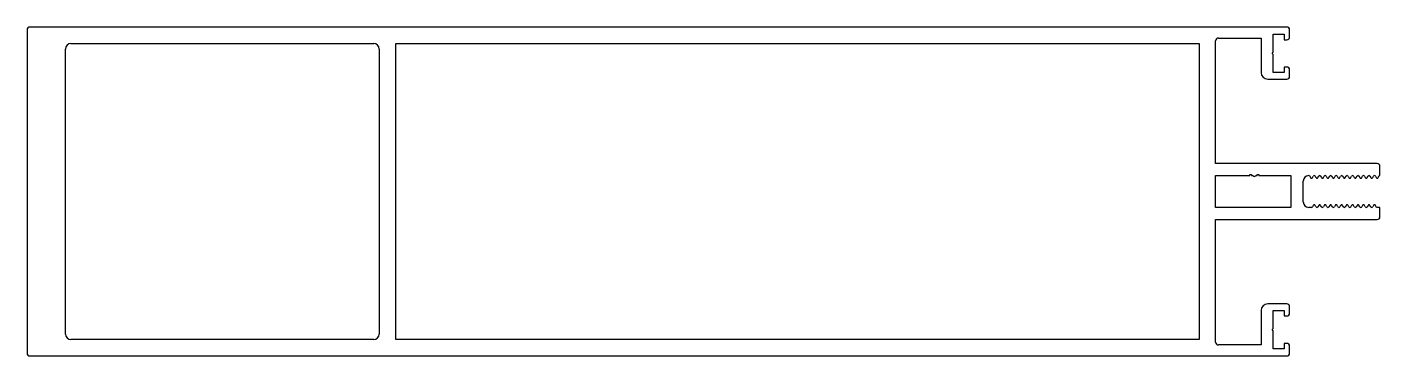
# Model space of a CAD drawing. Extents: x 2170 to 2417, y 1095 to 1155.
import ezdxf

# ---------------------------------------------------------------- set-up
doc = ezdxf.new("R2010")
doc.units = 0
doc.layers.add('RI-DIMENSION-VIEW3', color=6, linetype='CONTINUOUS')

msp = doc.modelspace()

# ---------------------------------------------------------------- linework, layer by layer
at = {"layer": 'RI-DIMENSION-VIEW3', "color": 0}
for p, q in [((2169.78, 1154.57), (2169.78, 1095.57)), ((2399.78, 1155.07), (2170.28, 1155.07)), ((2397.28, 1150.47), (2397.28, 1153.77)), ((2397.28, 1153.77), (2399.28, 1153.77)), ((2399.28, 1153.77), (2399.28, 1152.77)), ((2400.28, 1153.27), (2400.28, 1154.57)), ((2176.78, 1099.07), (2176.78, 1151.07)), ((2177.78, 1152.07), (2233.08, 1152.07)), ((2234.08, 1151.07), (2234.08, 1099.07)), ((2237.08, 1098.07), (2237.08, 1152.07)), ((2237.08, 1152.07), (2383.78, 1152.07)), ((2383.78, 1152.07), (2383.78, 1098.07)), ((2386.78, 1130.17), (2386.78, 1152.57)), ((2387.28, 1153.07), (2395.08, 1153.07)), ((2395.08, 1153.07), (2395.08, 1146.77)), ((2399.28, 1152.77), (2399.78, 1152.77)), ((2397.08, 1150.27), (2397.28, 1150.47)), ((2397.28, 1150.07), (2397.08, 1150.27)), ((2397.28, 1146.77), (2397.28, 1150.07)), ((2399.28, 1146.77), (2397.28, 1146.77)), ((2399.78, 1147.77), (2399.28, 1147.77)), ((2399.28, 1147.77), (2399.28, 1146.77)), ((2400.28, 1146.07), (2400.28, 1147.27)), ((2396.28, 1145.57), (2399.78, 1145.57)), ((2416.28, 1130.17), (2386.78, 1130.17)), ((2416.78, 1127.97), (2416.78, 1129.67)), ((2386.78, 1122.17), (2386.78, 1127.97)), ((2386.78, 1127.97), (2393.02, 1127.97)), ((2393.02, 1127.97), (2393.02, 1128.17)), ((2393.02, 1128.17), (2393.32, 1128.17)), ((2393.32, 1128.17), (2393.32, 1127.97)), ((2393.32, 1127.97), (2393.62, 1127.97)), ((2394.08, 1127.97), (2394.38, 1127.97)), ((2394.38, 1127.97), (2394.38, 1128.17)), ((2394.38, 1128.17), (2394.68, 1128.17)), ((2394.68, 1128.17), (2394.68, 1127.97)), ((2394.68, 1127.97), (2400.48, 1127.97)), ((2400.48, 1127.97), (2400.48, 1122.17)), ((2402.78, 1123.17), (2402.78, 1126.97)), ((2403.78, 1127.97), (2403.89, 1127.97)), ((2403.89, 1127.97), (2404.1, 1127.61)), ((2404.45, 1127.61), (2404.6, 1127.87)), ((2404.95, 1127.87), (2405.1, 1127.61)), ((2405.45, 1127.61), (2405.6, 1127.87)), ((2405.95, 1127.87), (2406.1, 1127.61)), ((2406.45, 1127.61), (2406.6, 1127.87)), ((2406.95, 1127.87), (2407.1, 1127.61)), ((2407.45, 1127.61), (2407.6, 1127.87)), ((2407.95, 1127.87), (2408.1, 1127.61)), ((2408.45, 1127.61), (2408.6, 1127.87)), ((2408.95, 1127.87), (2409.1, 1127.61)), ((2409.45, 1127.61), (2409.6, 1127.87)), ((2409.95, 1127.87), (2410.1, 1127.61)), ((2410.45, 1127.61), (2410.6, 1127.87)), ((2410.95, 1127.87), (2411.1, 1127.61)), ((2411.45, 1127.61), (2411.6, 1127.87)), ((2411.95, 1127.87), (2412.1, 1127.61)), ((2412.45, 1127.61), (2412.6, 1127.87)), ((2412.95, 1127.87), (2413.1, 1127.61)), ((2413.45, 1127.61), (2413.6, 1127.87)), ((2413.95, 1127.87), (2414.1, 1127.61)), ((2414.45, 1127.61), (2414.6, 1127.87)), ((2414.95, 1127.87), (2415.1, 1127.61)), ((2415.45, 1127.61), (2415.6, 1127.87)), ((2415.95, 1127.87), (2416.1, 1127.61)), ((2416.45, 1127.61), (2416.66, 1127.97)), ((2416.66, 1127.97), (2416.78, 1127.97)), ((2400.48, 1122.17), (2386.78, 1122.17)), ((2404.28, 1122.17), (2403.78, 1122.17)), ((2404.6, 1122.54), (2404.45, 1122.27)), ((2405.1, 1122.27), (2404.95, 1122.54)), ((2405.6, 1122.54), (2405.45, 1122.27)), ((2406.1, 1122.27), (2405.95, 1122.54)), ((2406.6, 1122.54), (2406.45, 1122.27)), ((2407.1, 1122.27), (2406.95, 1122.54)), ((2407.6, 1122.54), (2407.45, 1122.27)), ((2408.1, 1122.27), (2407.95, 1122.54)), ((2408.6, 1122.54), (2408.45, 1122.27)), ((2409.1, 1122.27), (2408.95, 1122.54)), ((2409.6, 1122.54), (2409.45, 1122.27)), ((2410.1, 1122.27), (2409.95, 1122.54)), ((2410.6, 1122.54), (2410.45, 1122.27)), ((2411.1, 1122.27), (2410.95, 1122.54)), ((2411.6, 1122.54), (2411.45, 1122.27)), ((2412.1, 1122.27), (2411.95, 1122.54)), ((2412.6, 1122.54), (2412.45, 1122.27)), ((2413.1, 1122.27), (2412.95, 1122.54)), ((2413.6, 1122.54), (2413.45, 1122.27)), ((2414.1, 1122.27), (2413.95, 1122.54)), ((2414.6, 1122.54), (2414.45, 1122.27)), ((2415.1, 1122.27), (2414.95, 1122.54)), ((2415.6, 1122.54), (2415.45, 1122.27)), ((2416.16, 1122.17), (2415.95, 1122.54)), ((2416.78, 1122.17), (2416.16, 1122.17)), ((2416.78, 1120.47), (2416.78, 1122.17)), ((2386.78, 1097.57), (2386.78, 1119.97)), ((2386.78, 1119.97), (2416.28, 1119.97)), ((2399.78, 1104.57), (2396.28, 1104.57)), ((2395.08, 1103.37), (2395.08, 1097.07)), ((2397.28, 1100.07), (2397.28, 1103.37)), ((2397.28, 1103.37), (2399.28, 1103.37)), ((2399.28, 1103.37), (2399.28, 1102.37)), ((2399.28, 1102.37), (2399.78, 1102.37)), ((2400.28, 1102.87), (2400.28, 1104.07)), ((2397.08, 1099.87), (2397.28, 1100.07)), ((2397.28, 1099.67), (2397.08, 1099.87)), ((2397.28, 1096.37), (2397.28, 1099.67)), ((2233.08, 1098.07), (2177.78, 1098.07)), ((2383.78, 1098.07), (2237.08, 1098.07)), ((2395.08, 1097.07), (2387.28, 1097.07)), ((2399.78, 1097.37), (2399.28, 1097.37)), ((2399.28, 1097.37), (2399.28, 1096.37)), ((2400.28, 1095.57), (2400.28, 1096.87)), ((2170.28, 1095.07), (2399.78, 1095.07)), ((2399.28, 1096.37), (2397.28, 1096.37))]:
    msp.add_line(p, q, dxfattribs=at)
for centre, radius, start, end in [((2170.28, 1154.57), 0.5, 90.0003, 179.9997), ((2399.78, 1154.57), 0.5, 0.0005, 89.9995), ((2177.78, 1151.07), 1, 90, 180), ((2233.08, 1151.07), 1, 0, 90), ((2387.28, 1152.57), 0.5, 90.0005, 179.9995), ((2399.78, 1153.27), 0.5, 270, 360), ((2396.28, 1146.77), 1.2, 180.0005, 269.9995), ((2399.78, 1147.27), 0.5, 0, 90), ((2399.78, 1146.07), 0.501, 270.0578, 0.0567), ((2416.28, 1129.67), 0.5, 0, 90), ((2393.85, 1128.07), 0.25, 203.5782, 336.4218), ((2403.78, 1126.97), 1, 90, 180), ((2404.28, 1127.71), 0.201, 210.0843, 329.9157), ((2404.78, 1127.77), 0.201, 30.0843, 149.9157), ((2405.28, 1127.71), 0.201, 210.0843, 329.9157), ((2405.78, 1127.77), 0.201, 30.0843, 149.9157), ((2406.28, 1127.71), 0.201, 210.0843, 329.9157), ((2406.78, 1127.77), 0.201, 30.0843, 149.9157), ((2407.28, 1127.71), 0.201, 210.0843, 329.9157), ((2407.78, 1127.77), 0.201, 30.0843, 149.9157), ((2408.28, 1127.71), 0.201, 210.0843, 329.9157), ((2408.78, 1127.77), 0.201, 30.0843, 149.9157), ((2409.28, 1127.71), 0.201, 210.0843, 329.9157), ((2409.78, 1127.77), 0.201, 30.0843, 149.9157), ((2410.28, 1127.71), 0.201, 210.0843, 329.9157), ((2410.78, 1127.77), 0.201, 30.0843, 149.9157), ((2411.28, 1127.71), 0.201, 210.0843, 329.9157), ((2411.78, 1127.77), 0.201, 30.0843, 149.9157), ((2412.28, 1127.71), 0.201, 210.0843, 329.9157), ((2412.78, 1127.77), 0.201, 30.0843, 149.9157), ((2413.28, 1127.71), 0.201, 210.0843, 329.9157), ((2413.78, 1127.77), 0.201, 30.0843, 149.9157), ((2414.28, 1127.71), 0.201, 210.0843, 329.9157), ((2414.78, 1127.77), 0.201, 30.0843, 149.9157), ((2415.28, 1127.71), 0.201, 210.0843, 329.9157), ((2415.78, 1127.77), 0.201, 30.0843, 149.9157), ((2416.28, 1127.71), 0.201, 210.0843, 329.9157), ((2403.78, 1123.17), 1, 180, 270), ((2404.28, 1122.37), 0.199, 270, 329.9773), ((2404.78, 1122.44), 0.2, 30.106, 150.2243), ((2405.28, 1122.37), 0.199, 209.6915, 329.9773), ((2405.78, 1122.44), 0.2, 30.106, 150.2243), ((2406.28, 1122.37), 0.199, 209.6915, 329.9773), ((2406.78, 1122.44), 0.2, 30.106, 150.2243), ((2407.28, 1122.37), 0.199, 209.6915, 329.9773), ((2407.78, 1122.44), 0.2, 30.106, 150.2243), ((2408.28, 1122.37), 0.199, 209.6915, 329.9773), ((2408.78, 1122.44), 0.2, 30.106, 150.2243), ((2409.28, 1122.37), 0.199, 209.6915, 329.9773), ((2409.78, 1122.44), 0.2, 30.106, 150.2243), ((2410.28, 1122.37), 0.199, 209.6915, 329.9773), ((2410.78, 1122.44), 0.2, 30.106, 150.2243), ((2411.28, 1122.37), 0.199, 209.6915, 329.9773), ((2411.78, 1122.44), 0.2, 30.106, 150.2243), ((2412.28, 1122.37), 0.199, 209.6915, 329.9773), ((2412.78, 1122.44), 0.2, 30.106, 150.2243), ((2413.28, 1122.37), 0.199, 209.6915, 329.9773), ((2413.78, 1122.44), 0.2, 30.106, 150.2243), ((2414.28, 1122.37), 0.199, 209.6915, 329.9773), ((2414.78, 1122.44), 0.2, 30.106, 150.2243), ((2415.28, 1122.37), 0.199, 209.6915, 329.9773), ((2415.78, 1122.44), 0.2, 30.106, 150.2243), ((2416.28, 1120.47), 0.5, 270, 0), ((2396.28, 1103.37), 1.2, 90.0098, 179.9425), ((2399.78, 1104.07), 0.5, 0.0013, 89.9987), ((2399.78, 1102.87), 0.5, 270, 0), ((2177.78, 1099.07), 1, 180, 270), ((2233.08, 1099.07), 1, 270, 0), ((2387.28, 1097.57), 0.5, 180.0013, 269.9987), ((2399.78, 1096.87), 0.5, 0, 90.0017), ((2170.28, 1095.57), 0.5, 180.0003, 269.9997), ((2399.78, 1095.57), 0.5, 270.0013, 359.9987)]:
    msp.add_arc(centre, radius, start, end, dxfattribs=at)

doc.saveas('drawing.dxf')
